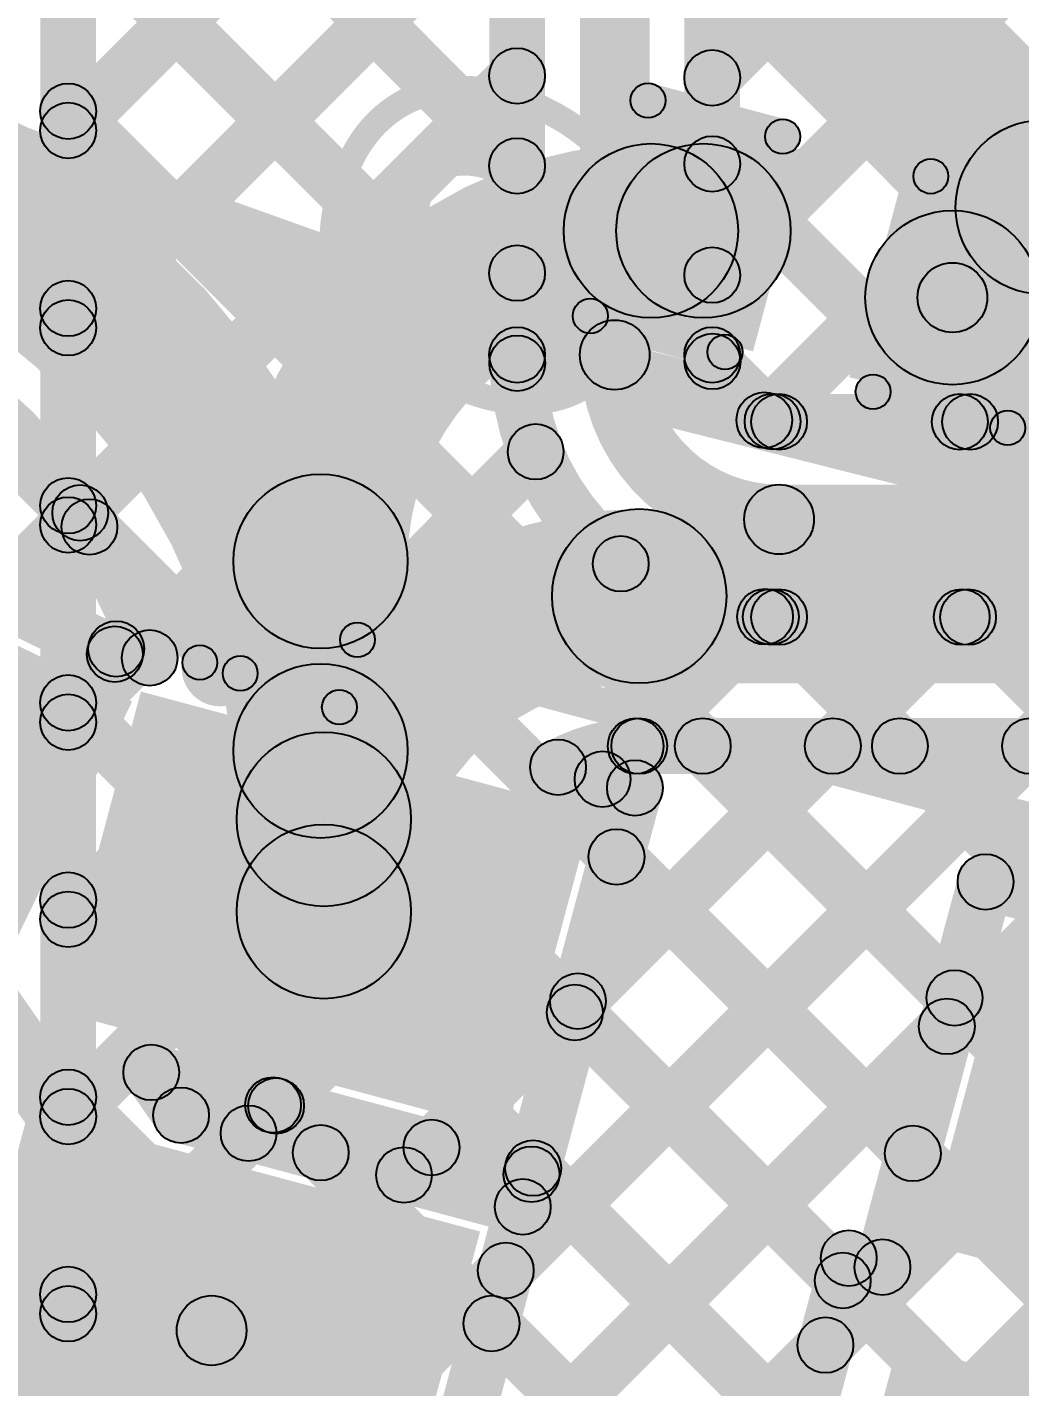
# Model space of a CAD drawing. Header units: millimetres. Extents: x -2.17 to 2.17, y -2.17 to 2.17.
# Drawn here: x -0.3719 to -0.2295, y -1.077 to -0.882 of the extents above; entities that cross this region are included whole.
import ezdxf

# ---------------------------------------------------------------- set-up
doc = ezdxf.new("R2010")
doc.units = ezdxf.units.MM
doc.header["$MEASUREMENT"] = 0
for name, color, linetype in [('BottomLayer', 5, 'Continuous'), ('BottomOverlay', 54, 'Continuous'), ('Mechanical2', 216, 'Continuous'), ('TopLayer', 1, 'Continuous'), ('TopOverlay', 2, 'Continuous'), ('TopPaste', 8, 'Continuous'), ('TopSolder', 216, 'Continuous')]:
    doc.layers.add(name, color=color, linetype=linetype)

# ---------------------------------------------------------------- blocks, each defined once
blk = doc.blocks.new('YS_SBZ9032C03R16_B_29')
at = {"layer": 'BottomOverlay', "const_width": 0.005}
blk.add_lwpolyline([(0.17434, -0.04428, -0.777083), (-0.17427, -0.04458)], format="xyb", dxfattribs=at)
blk = doc.blocks.new('WS2812B_M____217')
at = {"layer": 'TopLayer'}
blk.add_hatch(color=1, dxfattribs=at).paths.add_polyline_path([(0.03504, 0.05079), (0.09409, 0.05079), (0.09409, 0.01142), (0.03504, 0.01142)])
at = {"layer": 'TopPaste'}
blk.add_hatch(color=8, dxfattribs=at).paths.add_polyline_path([(0.03504, 0.05079), (0.09409, 0.05079), (0.09409, 0.01142), (0.03504, 0.01142)])
at = {"layer": 'TopSolder'}
blk.add_hatch(color=216, dxfattribs=at).paths.add_polyline_path([(0.03104, 0.05479), (0.09809, 0.05479), (0.09809, 0.00742), (0.03104, 0.00742)])
blk = doc.blocks.new('WS2812B_M____221')
at = {"layer": 'TopLayer'}
for points in [[(-0.09409, 0.05079), (-0.03504, 0.05079), (-0.03504, 0.01142), (-0.09409, 0.01142)], [(0.03504, 0.05079), (0.09409, 0.05079), (0.09409, 0.01142), (0.03504, 0.01142)], [(-0.09409, -0.01142), (-0.03504, -0.01142), (-0.03504, -0.05079), (-0.09409, -0.05079)], [(0.03504, -0.01142), (0.09409, -0.01142), (0.09409, -0.05079), (0.03504, -0.05079)]]:
    blk.add_hatch(color=1, dxfattribs=at).paths.add_polyline_path(points)
at = {"layer": 'TopOverlay'}
h = blk.add_hatch(color=2, dxfattribs=at)
edge = h.paths.add_edge_path()
edge.add_arc((-0.07, 0.07), 0.0025, 0, 360)
h = blk.add_hatch(color=2, dxfattribs=at)
edge = h.paths.add_edge_path()
edge.add_arc((-0.07, 0.07), 0.0025, 0, 360)
for points in [[(-0.07, 0.0675), (-0.07, 0.0725), (0.07, 0.0725), (0.07, 0.0675)], [(-0.0675, 0.06), (-0.0725, 0.06), (-0.0725, 0.07), (-0.0675, 0.07)], [(0.0725, 0.06), (0.0675, 0.06), (0.0675, 0.07), (0.0725, 0.07)], [(-0.0675, -0.07), (-0.0725, -0.07), (-0.0725, -0.06), (-0.0675, -0.06)], [(0.0725, -0.07), (0.0675, -0.07), (0.0675, -0.06), (0.0725, -0.06)], [(-0.07, -0.0725), (-0.07, -0.0675), (0.07, -0.0675), (0.07, -0.0725)]]:
    blk.add_hatch(color=2, dxfattribs=at).paths.add_polyline_path(points)
h = blk.add_hatch(color=2, dxfattribs=at)
edge = h.paths.add_edge_path()
edge.add_arc((0.07, 0.07), 0.0025, 0, 360)
h = blk.add_hatch(color=2, dxfattribs=at)
edge = h.paths.add_edge_path()
edge.add_arc((0.07, 0.07), 0.0025, 0, 360)
h = blk.add_hatch(color=2, dxfattribs=at)
edge = h.paths.add_edge_path()
edge.add_arc((-0.091, 0.061), 0.0025, 0, 360)
h = blk.add_hatch(color=2, dxfattribs=at)
edge = h.paths.add_edge_path()
edge.add_arc((-0.085, 0.061), 0.0025, 0, 360)
h = blk.add_hatch(color=2, dxfattribs=at)
edge = h.paths.add_edge_path()
edge.add_arc((-0.07, 0.06), 0.0025, 0, 360)
h = blk.add_hatch(color=2, dxfattribs=at)
edge = h.paths.add_edge_path()
edge.add_arc((0.07, 0.06), 0.0025, 0, 360)
h = blk.add_hatch(color=2, dxfattribs=at)
edge = h.paths.add_edge_path()
edge.add_arc((-0.07, -0.06), 0.0025, 0, 360)
h = blk.add_hatch(color=2, dxfattribs=at)
edge = h.paths.add_edge_path()
edge.add_arc((0.07, -0.06), 0.0025, 0, 360)
h = blk.add_hatch(color=2, dxfattribs=at)
edge = h.paths.add_edge_path()
edge.add_arc((-0.07, -0.07), 0.0025, 0, 360)
h = blk.add_hatch(color=2, dxfattribs=at)
edge = h.paths.add_edge_path()
edge.add_arc((-0.07, -0.07), 0.0025, 0, 360)
h = blk.add_hatch(color=2, dxfattribs=at)
edge = h.paths.add_edge_path()
edge.add_arc((0.07, -0.07), 0.0025, 0, 360)
h = blk.add_hatch(color=2, dxfattribs=at)
edge = h.paths.add_edge_path()
edge.add_arc((0.07, -0.07), 0.0025, 0, 360)
at = {"layer": 'TopPaste'}
for points in [[(-0.09409, 0.05079), (-0.03504, 0.05079), (-0.03504, 0.01142), (-0.09409, 0.01142)], [(0.03504, 0.05079), (0.09409, 0.05079), (0.09409, 0.01142), (0.03504, 0.01142)], [(-0.09409, -0.01142), (-0.03504, -0.01142), (-0.03504, -0.05079), (-0.09409, -0.05079)], [(0.03504, -0.01142), (0.09409, -0.01142), (0.09409, -0.05079), (0.03504, -0.05079)]]:
    blk.add_hatch(color=8, dxfattribs=at).paths.add_polyline_path(points)
at = {"layer": 'TopSolder'}
for points in [[(-0.09809, 0.05479), (-0.03104, 0.05479), (-0.03104, 0.00742), (-0.09809, 0.00742)], [(0.03104, 0.05479), (0.09809, 0.05479), (0.09809, 0.00742), (0.03104, 0.00742)], [(-0.09809, -0.00742), (-0.03104, -0.00742), (-0.03104, -0.05479), (-0.09809, -0.05479)], [(0.03104, -0.00742), (0.09809, -0.00742), (0.09809, -0.05479), (0.03104, -0.05479)]]:
    blk.add_hatch(color=216, dxfattribs=at).paths.add_polyline_path(points)
at = {"layer": 'TopOverlay', "const_width": 0.005}
blk.add_lwpolyline([(-0.085, 0.061, 1), (-0.091, 0.061, 1)], format="xyb", close=True, dxfattribs=at)
at = {"layer": 'TopOverlay'}
for centre in [(-0.07, 0.07), (-0.07, 0.07), (0.07, 0.07), (0.07, 0.07), (-0.091, 0.061), (-0.085, 0.061), (-0.07, 0.06), (0.07, 0.06), (-0.07, -0.06), (0.07, -0.06), (-0.07, -0.07), (-0.07, -0.07), (0.07, -0.07), (0.07, -0.07)]:
    blk.add_circle(centre, 0.0025, dxfattribs=at)
blk = doc.blocks.new('C__0402_393')
at = {"layer": 'TopLayer'}
for points in [[(-0.0275, -0.0125), (-0.0275, 0.0125), (-0.0095, 0.0125), (-0.0095, -0.0125)], [(0.0095, -0.0125), (0.0095, 0.0125), (0.0275, 0.0125), (0.0275, -0.0125)]]:
    blk.add_hatch(color=1, dxfattribs=at).paths.add_polyline_path(points)
at = {"layer": 'TopOverlay'}
h = blk.add_hatch(color=2, dxfattribs=at)
edge = h.paths.add_edge_path()
edge.add_arc((-0.031, 0.016), 0.0025, 0, 360)
h = blk.add_hatch(color=2, dxfattribs=at)
edge = h.paths.add_edge_path()
edge.add_arc((-0.031, 0.016), 0.0025, 0, 360)
for points in [[(-0.011, 0.0185), (-0.011, 0.0135), (-0.031, 0.0135), (-0.031, 0.0185)], [(0.031, 0.0185), (0.031, 0.0135), (0.011, 0.0135), (0.011, 0.0185)], [(-0.0335, 0.016), (-0.0285, 0.016), (-0.0285, -0.016), (-0.0335, -0.016)], [(0.0285, 0.016), (0.0335, 0.016), (0.0335, -0.016), (0.0285, -0.016)], [(-0.011, -0.0135), (-0.011, -0.0185), (-0.031, -0.0185), (-0.031, -0.0135)], [(0.031, -0.0135), (0.031, -0.0185), (0.011, -0.0185), (0.011, -0.0135)]]:
    blk.add_hatch(color=2, dxfattribs=at).paths.add_polyline_path(points)
h = blk.add_hatch(color=2, dxfattribs=at)
edge = h.paths.add_edge_path()
edge.add_arc((-0.011, 0.016), 0.0025, 0, 360)
h = blk.add_hatch(color=2, dxfattribs=at)
edge = h.paths.add_edge_path()
edge.add_arc((0.011, 0.016), 0.0025, 0, 360)
h = blk.add_hatch(color=2, dxfattribs=at)
edge = h.paths.add_edge_path()
edge.add_arc((0.031, 0.016), 0.0025, 0, 360)
h = blk.add_hatch(color=2, dxfattribs=at)
edge = h.paths.add_edge_path()
edge.add_arc((0.031, 0.016), 0.0025, 0, 360)
h = blk.add_hatch(color=2, dxfattribs=at)
edge = h.paths.add_edge_path()
edge.add_arc((-0.031, -0.016), 0.0025, 0, 360)
h = blk.add_hatch(color=2, dxfattribs=at)
edge = h.paths.add_edge_path()
edge.add_arc((-0.031, -0.016), 0.0025, 0, 360)
h = blk.add_hatch(color=2, dxfattribs=at)
edge = h.paths.add_edge_path()
edge.add_arc((-0.011, -0.016), 0.0025, 0, 360)
h = blk.add_hatch(color=2, dxfattribs=at)
edge = h.paths.add_edge_path()
edge.add_arc((0.011, -0.016), 0.0025, 0, 360)
h = blk.add_hatch(color=2, dxfattribs=at)
edge = h.paths.add_edge_path()
edge.add_arc((0.031, -0.016), 0.0025, 0, 360)
h = blk.add_hatch(color=2, dxfattribs=at)
edge = h.paths.add_edge_path()
edge.add_arc((0.031, -0.016), 0.0025, 0, 360)
at = {"layer": 'TopPaste'}
for points in [[(-0.0275, -0.0125), (-0.0275, 0.0125), (-0.0095, 0.0125), (-0.0095, -0.0125)], [(0.0095, -0.0125), (0.0095, 0.0125), (0.0275, 0.0125), (0.0275, -0.0125)]]:
    blk.add_hatch(color=8, dxfattribs=at).paths.add_polyline_path(points)
at = {"layer": 'TopSolder'}
for points in [[(-0.02986, -0.01486), (-0.02986, 0.01486), (-0.00714, 0.01486), (-0.00714, -0.01486)], [(0.00714, -0.01486), (0.00714, 0.01486), (0.02986, 0.01486), (0.02986, -0.01486)]]:
    blk.add_hatch(color=216, dxfattribs=at).paths.add_polyline_path(points)
at = {"layer": 'TopOverlay'}
for centre in [(-0.031, 0.016), (-0.031, 0.016), (-0.011, 0.016), (0.011, 0.016), (0.031, 0.016), (0.031, 0.016), (-0.031, -0.016), (-0.031, -0.016), (-0.011, -0.016), (0.011, -0.016), (0.031, -0.016), (0.031, -0.016)]:
    blk.add_circle(centre, 0.0025, dxfattribs=at)

msp = doc.modelspace()

# ---------------------------------------------------------------- hatches: boundary and pattern name
at = {"layer": 'BottomLayer'}
for points in [[(-0.28259, -0.92902), (-0.29259, -0.92902), (-0.29259, -0.73993), (-0.28259, -0.73993)], [(-0.29759, -0.92902), (-0.30559, -0.92902), (-0.30559, -0.76468), (-0.29759, -0.76468)], [(-0.26959, -0.92902), (-0.27759, -0.92902), (-0.27759, -0.76468), (-0.26959, -0.76468)], [(-0.362, -1.174), (-0.37, -1.174), (-0.37, -0.82108), (-0.362, -0.82108)], [(-0.36317, -0.89966), (-0.36883, -0.89401), (-0.30442, -0.8296), (-0.29876, -0.83526)], [(-0.36883, -0.84033), (-0.36317, -0.83467), (-0.29876, -0.89908), (-0.30442, -0.90474)], [(-0.27076, -0.89211), (-0.27642, -0.88645), (-0.22883, -0.83886), (-0.22317, -0.84452)], [(-0.27642, -0.84788), (-0.27076, -0.84223), (-0.20381, -0.90918), (-0.20947, -0.91484)], [(-0.27076, -0.92039), (-0.27642, -0.91474), (-0.20686, -0.84517), (-0.2012, -0.85083)], [(-0.26329, -0.9412), (-0.26895, -0.93555), (-0.17857, -0.84517), (-0.17292, -0.85083)], [(-0.23524, -0.94144), (-0.2409, -0.93578), (-0.15029, -0.84517), (-0.14463, -0.85083)], [(-0.36317, -0.92795), (-0.36883, -0.92229), (-0.30442, -0.85788), (-0.29876, -0.86354)], [(-0.36883, -0.86861), (-0.36317, -0.86296), (-0.29874, -0.92738), (-0.3044, -0.93304)], [(-0.27642, -0.87617), (-0.27076, -0.87051), (-0.20549, -0.93578), (-0.21115, -0.94144)], [(-0.36317, -0.95623), (-0.36883, -0.95057), (-0.30442, -0.88617), (-0.29876, -0.89182)], [(-0.36883, -0.8969), (-0.36317, -0.89124), (-0.08567, -1.16874), (-0.09133, -1.1744)], [(-0.27642, -0.90445), (-0.27076, -0.89879), (-0.23378, -0.93578), (-0.23943, -0.94144)], [(-0.36317, -0.98452), (-0.36883, -0.97886), (-0.30442, -0.91445), (-0.29876, -0.92011)], [(-0.36883, -0.92518), (-0.36317, -0.91952), (-0.08567, -1.19702), (-0.09133, -1.20268)], [(-0.27637, -0.93278), (-0.27072, -0.92712), (-0.26211, -0.93574), (-0.26776, -0.94139)], [(-0.264, -0.94261), (-0.264, -0.93461), (-0.20664, -0.93461), (-0.20664, -0.94261)], [(-0.36317, -1.0128), (-0.36883, -1.00714), (-0.30176, -0.94008), (-0.2961, -0.94573)], [(-0.264, -0.95761), (-0.264, -0.94761), (-0.14252, -0.94761), (-0.14252, -0.95761)], [(-0.36883, -0.95347), (-0.36317, -0.94781), (-0.13566, -1.17532), (-0.14131, -1.18098)], [(-0.36317, -1.04108), (-0.36883, -1.03543), (-0.28954, -0.95614), (-0.28389, -0.9618)], [(-0.264, -0.97061), (-0.264, -0.96261), (-0.20664, -0.96261), (-0.20664, -0.97061)], [(-0.36317, -1.06937), (-0.36883, -1.06371), (-0.26884, -0.96373), (-0.26319, -0.96938)], [(-0.36317, -1.09765), (-0.36883, -1.092), (-0.24061, -0.96378), (-0.23496, -0.96944)], [(-0.36317, -1.12594), (-0.36883, -1.12028), (-0.21233, -0.96378), (-0.20667, -0.96944)], [(-0.26802, -0.96942), (-0.26236, -0.96376), (-0.08567, -1.14046), (-0.09133, -1.14611)], [(-0.23972, -0.96944), (-0.23406, -0.96378), (-0.20381, -0.99403), (-0.20947, -0.99969)], [(-0.36883, -0.98175), (-0.36317, -0.97609), (-0.16209, -1.17717), (-0.16775, -1.18283)], [(-0.36317, -1.15422), (-0.36883, -1.14856), (-0.20947, -0.9892), (-0.20381, -0.99486)], [(-0.36157, -1.18091), (-0.36723, -1.17525), (-0.18619, -0.99422), (-0.18054, -0.99987)], [(-0.33521, -1.18283), (-0.34087, -1.17717), (-0.15791, -0.99422), (-0.15225, -0.99987)], [(-0.36883, -1.01003), (-0.36317, -1.00438), (-0.19038, -1.17717), (-0.19603, -1.18283)], [(-0.36883, -1.03832), (-0.36317, -1.03266), (-0.21866, -1.17717), (-0.22432, -1.18283)], [(-0.36883, -1.0666), (-0.36317, -1.06095), (-0.24695, -1.17717), (-0.2526, -1.18283)]]:
    msp.add_hatch(color=5, dxfattribs=at).paths.add_polyline_path(points)
h = msp.add_hatch(color=5, dxfattribs=at)
edge = h.paths.add_edge_path()
edge.add_arc((-0.30159, -0.889), 0.004, 0, 360)
h = msp.add_hatch(color=5, dxfattribs=at)
edge = h.paths.add_edge_path()
edge.add_arc((-0.27359, -0.88928), 0.004, 0, 360)
h = msp.add_hatch(color=5, dxfattribs=at)
edge = h.paths.add_edge_path()
edge.add_arc((-0.366, -0.89407), 0.004, 0, 360)
h = msp.add_hatch(color=5, dxfattribs=at)
edge = h.paths.add_edge_path()
edge.add_arc((-0.366, -0.89683), 0.004, 0, 360)
h = msp.add_hatch(color=5, dxfattribs=at)
edge = h.paths.add_edge_path()
edge.add_arc((-0.30159, -0.90191), 0.004, 0, 360)
h = msp.add_hatch(color=5, dxfattribs=at)
edge = h.paths.add_edge_path()
edge.add_arc((-0.27359, -0.90162), 0.004, 0, 360)
h = msp.add_hatch(color=5, dxfattribs=at)
edge = h.paths.add_edge_path()
edge.add_arc((-0.30159, -0.91728), 0.004, 0, 360)
h = msp.add_hatch(color=5, dxfattribs=at)
edge = h.paths.add_edge_path()
edge.add_arc((-0.27359, -0.91756), 0.004, 0, 360)
h = msp.add_hatch(color=5, dxfattribs=at)
edge = h.paths.add_edge_path()
edge.add_arc((-0.366, -0.92235), 0.004, 0, 360)
h = msp.add_hatch(color=5, dxfattribs=at)
edge = h.paths.add_edge_path()
edge.add_arc((-0.366, -0.92512), 0.004, 0, 360)
h = msp.add_hatch(color=5, dxfattribs=at)
edge = h.paths.add_edge_path()
edge.add_arc((-0.28759, -0.92902), 0.005, 0, 360)
h = msp.add_hatch(color=5, dxfattribs=at)
edge = h.paths.add_edge_path()
edge.add_arc((-0.28759, -0.92902), 0.005, 0, 360)
h = msp.add_hatch(color=5, dxfattribs=at)
edge = h.paths.add_edge_path()
edge.add_arc((-0.30159, -0.92902), 0.004, 0, 360)
h = msp.add_hatch(color=5, dxfattribs=at)
edge = h.paths.add_edge_path()
edge.add_arc((-0.30159, -0.92902), 0.004, 0, 360)
h = msp.add_hatch(color=5, dxfattribs=at)
edge = h.paths.add_edge_path()
edge.add_arc((-0.30157, -0.93021), 0.004, 0, 360)
h = msp.add_hatch(color=5, dxfattribs=at)
edge = h.paths.add_edge_path()
edge.add_arc((-0.27359, -0.92902), 0.004, 0, 360)
h = msp.add_hatch(color=5, dxfattribs=at)
edge = h.paths.add_edge_path()
edge.add_arc((-0.27359, -0.92902), 0.004, 0, 360)
h = msp.add_hatch(color=5, dxfattribs=at)
edge = h.paths.add_edge_path()
edge.add_arc((-0.27355, -0.92995), 0.004, 0, 360)
h = msp.add_hatch(color=5, dxfattribs=at)
edge = h.paths.add_edge_path()
edge.add_arc((-0.26612, -0.93837), 0.004, 0, 360)
h = msp.add_hatch(color=5, dxfattribs=at)
edge = h.paths.add_edge_path()
edge.add_arc((-0.26493, -0.93856), 0.004, 0, 360)
h = msp.add_hatch(color=5, dxfattribs=at)
edge = h.paths.add_edge_path()
edge.add_arc((-0.264, -0.93861), 0.004, 0, 360)
h = msp.add_hatch(color=5, dxfattribs=at)
edge = h.paths.add_edge_path()
edge.add_arc((-0.264, -0.93861), 0.004, 0, 360)
h = msp.add_hatch(color=5, dxfattribs=at)
edge = h.paths.add_edge_path()
edge.add_arc((-0.23807, -0.93861), 0.004, 0, 360)
h = msp.add_hatch(color=5, dxfattribs=at)
edge = h.paths.add_edge_path()
edge.add_arc((-0.2366, -0.93861), 0.004, 0, 360)
h = msp.add_hatch(color=5, dxfattribs=at)
edge = h.paths.add_edge_path()
edge.add_arc((-0.29893, -0.9429), 0.004, 0, 360)
h = msp.add_hatch(color=5, dxfattribs=at)
edge = h.paths.add_edge_path()
edge.add_arc((-0.366, -0.95064), 0.004, 0, 360)
h = msp.add_hatch(color=5, dxfattribs=at)
edge = h.paths.add_edge_path()
edge.add_arc((-0.264, -0.95261), 0.005, 0, 360)
h = msp.add_hatch(color=5, dxfattribs=at)
edge = h.paths.add_edge_path()
edge.add_arc((-0.264, -0.95261), 0.005, 0, 360)
h = msp.add_hatch(color=5, dxfattribs=at)
edge = h.paths.add_edge_path()
edge.add_arc((-0.366, -0.9534), 0.004, 0, 360)
h = msp.add_hatch(color=5, dxfattribs=at)
edge = h.paths.add_edge_path()
edge.add_arc((-0.28672, -0.95897), 0.004, 0, 360)
h = msp.add_hatch(color=5, dxfattribs=at)
edge = h.paths.add_edge_path()
edge.add_arc((-0.26602, -0.96656), 0.004, 0, 360)
h = msp.add_hatch(color=5, dxfattribs=at)
edge = h.paths.add_edge_path()
edge.add_arc((-0.26519, -0.96659), 0.004, 0, 360)
h = msp.add_hatch(color=5, dxfattribs=at)
edge = h.paths.add_edge_path()
edge.add_arc((-0.264, -0.96661), 0.004, 0, 360)
h = msp.add_hatch(color=5, dxfattribs=at)
edge = h.paths.add_edge_path()
edge.add_arc((-0.264, -0.96661), 0.004, 0, 360)
h = msp.add_hatch(color=5, dxfattribs=at)
edge = h.paths.add_edge_path()
edge.add_arc((-0.23779, -0.96661), 0.004, 0, 360)
h = msp.add_hatch(color=5, dxfattribs=at)
edge = h.paths.add_edge_path()
edge.add_arc((-0.23689, -0.96661), 0.004, 0, 360)
h = msp.add_hatch(color=5, dxfattribs=at)
edge = h.paths.add_edge_path()
edge.add_arc((-0.366, -0.97892), 0.004, 0, 360)
h = msp.add_hatch(color=5, dxfattribs=at)
edge = h.paths.add_edge_path()
edge.add_arc((-0.366, -0.98169), 0.004, 0, 360)
h = msp.add_hatch(color=5, dxfattribs=at)
edge = h.paths.add_edge_path()
edge.add_arc((-0.366, -1.00721), 0.004, 0, 360)
h = msp.add_hatch(color=5, dxfattribs=at)
edge = h.paths.add_edge_path()
edge.add_arc((-0.366, -1.00997), 0.004, 0, 360)
h = msp.add_hatch(color=5, dxfattribs=at)
edge = h.paths.add_edge_path()
edge.add_arc((-0.366, -1.03549), 0.004, 0, 360)
h = msp.add_hatch(color=5, dxfattribs=at)
edge = h.paths.add_edge_path()
edge.add_arc((-0.366, -1.03826), 0.004, 0, 360)
h = msp.add_hatch(color=5, dxfattribs=at)
edge = h.paths.add_edge_path()
edge.add_arc((-0.366, -1.06377), 0.004, 0, 360)
h = msp.add_hatch(color=5, dxfattribs=at)
edge = h.paths.add_edge_path()
edge.add_arc((-0.366, -1.06654), 0.004, 0, 360)
at = {"layer": 'TopLayer'}
for points in [[(-0.28441, -0.86727), (-0.26673, -0.84959), (-0.21733, -0.89899), (-0.23501, -0.91667)], [(-0.28239, -0.92371), (-0.28239, -0.89871), (-0.27487, -0.89871), (-0.27487, -0.92371)], [(-0.24042, -0.92562), (-0.23784, -0.91596), (-0.21948, -0.92088), (-0.22207, -0.93054)], [(-0.39022, -0.93207), (-0.38457, -0.92641), (-0.36012, -0.95086), (-0.36578, -0.95652)], [(-0.42114, -0.94623), (-0.41763, -0.93904), (-0.35756, -0.96834), (-0.36106, -0.97553)], [(-0.37343, -0.9665), (-0.37909, -0.96084), (-0.3671, -0.94884), (-0.36144, -0.9545)], [(-0.28407, -0.97611), (-0.28407, -0.95111), (-0.19922, -0.95111), (-0.19922, -0.97611)], [(-0.3173, -0.98581), (-0.3423, -0.98581), (-0.3423, -0.95862), (-0.3173, -0.95862)], [(-0.36014, -0.97504), (-0.35807, -0.96731), (-0.35327, -0.9686), (-0.35534, -0.97633)], [(-0.40944, -0.9855), (-0.40123, -0.9798), (-0.34131, -1.06609), (-0.34952, -1.07179)], [(-0.30039, -1.06316), (-0.30605, -1.0575), (-0.23083, -0.98228), (-0.22517, -0.98794)], [(-0.29004, -1.02452), (-0.2957, -1.01887), (-0.25911, -0.98228), (-0.25346, -0.98794)], [(-0.2865, -0.9927), (-0.29216, -0.98704), (-0.2874, -0.98229), (-0.28175, -0.98794)], [(-0.28407, -0.98911), (-0.28407, -0.98111), (-0.19922, -0.98111), (-0.19922, -0.98911)], [(-0.27779, -0.98794), (-0.27213, -0.98228), (-0.236, -1.01841), (-0.24166, -1.02406)], [(-0.2495, -0.98794), (-0.24384, -0.98228), (-0.22172, -1.0044), (-0.22738, -1.01006)], [(-0.29675, -0.99203), (-0.29468, -0.9843), (-0.28364, -0.98726), (-0.28571, -0.99498)], [(-0.29566, -1.04757), (-0.30339, -1.0455), (-0.28854, -0.99008), (-0.28081, -0.99216)], [(-0.31682, -1.00886), (-0.34182, -1.00886), (-0.34182, -0.99561), (-0.31682, -0.99561)], [(-0.29016, -1.00385), (-0.2845, -0.99819), (-0.24198, -1.04071), (-0.24764, -1.04637)], [(-0.23541, -1.00846), (-0.23334, -1.00074), (-0.15891, -1.02068), (-0.16098, -1.02841)], [(-0.24532, -1.06089), (-0.25304, -1.05882), (-0.23824, -1.00356), (-0.23051, -1.00563)], [(-0.29614, -1.02616), (-0.29048, -1.0205), (-0.25204, -1.05894), (-0.2577, -1.0646)], [(-0.31075, -1.1018), (-0.3164, -1.09614), (-0.24275, -1.02249), (-0.2371, -1.02815)], [(-0.35737, -1.0342), (-0.35079, -1.02964), (-0.34652, -1.03579), (-0.3531, -1.04035)], [(-0.35512, -1.03578), (-0.35304, -1.02805), (-0.29849, -1.04267), (-0.30056, -1.0504)], [(-0.35085, -1.04193), (-0.34877, -1.0342), (-0.29974, -1.04734), (-0.30181, -1.05507)], [(-0.33729, -1.04349), (-0.34295, -1.03783), (-0.339, -1.03389), (-0.33335, -1.03954)], [(-0.33943, -1.03943), (-0.33378, -1.03377), (-0.32694, -1.04061), (-0.3326, -1.04627)], [(-0.31499, -1.04947), (-0.32064, -1.04381), (-0.3167, -1.03986), (-0.31104, -1.04552)], [(-0.30211, -1.04846), (-0.29646, -1.04281), (-0.25802, -1.08125), (-0.26367, -1.0869)], [(-0.31176, -1.10766), (-0.31949, -1.10559), (-0.30464, -1.05017), (-0.29691, -1.05224)], [(-0.25504, -1.06243), (-0.25297, -1.0547), (-0.24814, -1.05599), (-0.25021, -1.06372)], [(-0.2653, -1.11615), (-0.27303, -1.11408), (-0.25787, -1.05753), (-0.25015, -1.0596)], [(-0.30809, -1.07077), (-0.30243, -1.06511), (-0.26399, -1.10355), (-0.26965, -1.10921)], [(-0.2986, -1.11794), (-0.30426, -1.11228), (-0.26018, -1.0682), (-0.25452, -1.07386)]]:
    msp.add_hatch(color=1, dxfattribs=at).paths.add_polyline_path(points)
h = msp.add_hatch(color=1, dxfattribs=at)
edge = h.paths.add_edge_path()
edge.add_arc((-0.22617, -0.90783), 0.0125, 0, 360)
h = msp.add_hatch(color=1, dxfattribs=at)
edge = h.paths.add_edge_path()
edge.add_arc((-0.28239, -0.91121), 0.0125, 0, 360)
h = msp.add_hatch(color=1, dxfattribs=at)
edge = h.paths.add_edge_path()
edge.add_arc((-0.28239, -0.91121), 0.0125, 0, 360)
h = msp.add_hatch(color=1, dxfattribs=at)
edge = h.paths.add_edge_path()
edge.add_arc((-0.27487, -0.91121), 0.0125, 0, 360)
h = msp.add_hatch(color=1, dxfattribs=at)
edge = h.paths.add_edge_path()
edge.add_arc((-0.23913, -0.92079), 0.0125, 0, 360)
h = msp.add_hatch(color=1, dxfattribs=at)
edge = h.paths.add_edge_path()
edge.add_arc((-0.23913, -0.92079), 0.005, 0, 360)
h = msp.add_hatch(color=1, dxfattribs=at)
edge = h.paths.add_edge_path()
edge.add_arc((-0.36427, -0.95167), 0.004, 0, 360)
h = msp.add_hatch(color=1, dxfattribs=at)
edge = h.paths.add_edge_path()
edge.add_arc((-0.3298, -0.95862), 0.0125, 0, 360)
h = msp.add_hatch(color=1, dxfattribs=at)
edge = h.paths.add_edge_path()
edge.add_arc((-0.3298, -0.95862), 0.0125, 0, 360)
h = msp.add_hatch(color=1, dxfattribs=at)
edge = h.paths.add_edge_path()
edge.add_arc((-0.36295, -0.95369), 0.004, 0, 360)
h = msp.add_hatch(color=1, dxfattribs=at)
edge = h.paths.add_edge_path()
edge.add_arc((-0.28407, -0.96361), 0.0125, 0, 360)
h = msp.add_hatch(color=1, dxfattribs=at)
edge = h.paths.add_edge_path()
edge.add_arc((-0.28407, -0.96361), 0.0125, 0, 360)
h = msp.add_hatch(color=1, dxfattribs=at)
edge = h.paths.add_edge_path()
edge.add_arc((-0.35911, -0.97118), 0.004, 0, 360)
h = msp.add_hatch(color=1, dxfattribs=at)
edge = h.paths.add_edge_path()
edge.add_arc((-0.35931, -0.97193), 0.004, 0, 360)
h = msp.add_hatch(color=1, dxfattribs=at)
edge = h.paths.add_edge_path()
edge.add_arc((-0.35431, -0.97246), 0.004, 0, 360)
h = msp.add_hatch(color=1, dxfattribs=at)
edge = h.paths.add_edge_path()
edge.add_arc((-0.35431, -0.97246), 0.004, 0, 360)
h = msp.add_hatch(color=1, dxfattribs=at)
edge = h.paths.add_edge_path()
edge.add_arc((-0.3298, -0.98581), 0.0125, 0, 360)
h = msp.add_hatch(color=1, dxfattribs=at)
edge = h.paths.add_edge_path()
edge.add_arc((-0.3298, -0.98581), 0.0125, 0, 360)
h = msp.add_hatch(color=1, dxfattribs=at)
edge = h.paths.add_edge_path()
edge.add_arc((-0.3298, -0.98581), 0.0125, 0, 360)
h = msp.add_hatch(color=1, dxfattribs=at)
edge = h.paths.add_edge_path()
edge.add_arc((-0.28458, -0.98512), 0.004, 0, 360)
h = msp.add_hatch(color=1, dxfattribs=at)
edge = h.paths.add_edge_path()
edge.add_arc((-0.28407, -0.98511), 0.004, 0, 360)
h = msp.add_hatch(color=1, dxfattribs=at)
edge = h.paths.add_edge_path()
edge.add_arc((-0.28407, -0.98511), 0.004, 0, 360)
h = msp.add_hatch(color=1, dxfattribs=at)
edge = h.paths.add_edge_path()
edge.add_arc((-0.27496, -0.98511), 0.004, 0, 360)
h = msp.add_hatch(color=1, dxfattribs=at)
edge = h.paths.add_edge_path()
edge.add_arc((-0.25629, -0.98511), 0.004, 0, 360)
h = msp.add_hatch(color=1, dxfattribs=at)
edge = h.paths.add_edge_path()
edge.add_arc((-0.24667, -0.98511), 0.004, 0, 360)
h = msp.add_hatch(color=1, dxfattribs=at)
edge = h.paths.add_edge_path()
edge.add_arc((-0.228, -0.98511), 0.004, 0, 360)
h = msp.add_hatch(color=1, dxfattribs=at)
edge = h.paths.add_edge_path()
edge.add_arc((-0.32932, -0.99561), 0.0125, 0, 360)
h = msp.add_hatch(color=1, dxfattribs=at)
edge = h.paths.add_edge_path()
edge.add_arc((-0.32932, -0.99561), 0.0125, 0, 360)
h = msp.add_hatch(color=1, dxfattribs=at)
edge = h.paths.add_edge_path()
edge.add_arc((-0.29572, -0.98816), 0.004, 0, 360)
h = msp.add_hatch(color=1, dxfattribs=at)
edge = h.paths.add_edge_path()
edge.add_arc((-0.29572, -0.98816), 0.004, 0, 360)
h = msp.add_hatch(color=1, dxfattribs=at)
edge = h.paths.add_edge_path()
edge.add_arc((-0.28933, -0.98987), 0.004, 0, 360)
h = msp.add_hatch(color=1, dxfattribs=at)
edge = h.paths.add_edge_path()
edge.add_arc((-0.28468, -0.99112), 0.004, 0, 360)
h = msp.add_hatch(color=1, dxfattribs=at)
edge = h.paths.add_edge_path()
edge.add_arc((-0.28468, -0.99112), 0.004, 0, 360)
h = msp.add_hatch(color=1, dxfattribs=at)
edge = h.paths.add_edge_path()
edge.add_arc((-0.32932, -1.00886), 0.0125, 0, 360)
h = msp.add_hatch(color=1, dxfattribs=at)
edge = h.paths.add_edge_path()
edge.add_arc((-0.32932, -1.00886), 0.0125, 0, 360)
h = msp.add_hatch(color=1, dxfattribs=at)
edge = h.paths.add_edge_path()
edge.add_arc((-0.28733, -1.00102), 0.004, 0, 360)
h = msp.add_hatch(color=1, dxfattribs=at)
edge = h.paths.add_edge_path()
edge.add_arc((-0.23437, -1.0046), 0.004, 0, 360)
h = msp.add_hatch(color=1, dxfattribs=at)
edge = h.paths.add_edge_path()
edge.add_arc((-0.23437, -1.0046), 0.004, 0, 360)
h = msp.add_hatch(color=1, dxfattribs=at)
edge = h.paths.add_edge_path()
edge.add_arc((-0.29287, -1.0217), 0.004, 0, 360)
h = msp.add_hatch(color=1, dxfattribs=at)
edge = h.paths.add_edge_path()
edge.add_arc((-0.23883, -1.02124), 0.004, 0, 360)
h = msp.add_hatch(color=1, dxfattribs=at)
edge = h.paths.add_edge_path()
edge.add_arc((-0.29331, -1.02333), 0.004, 0, 360)
h = msp.add_hatch(color=1, dxfattribs=at)
edge = h.paths.add_edge_path()
edge.add_arc((-0.23993, -1.02532), 0.004, 0, 360)
h = msp.add_hatch(color=1, dxfattribs=at)
edge = h.paths.add_edge_path()
edge.add_arc((-0.35408, -1.03192), 0.004, 0, 360)
h = msp.add_hatch(color=1, dxfattribs=at)
edge = h.paths.add_edge_path()
edge.add_arc((-0.35408, -1.03192), 0.004, 0, 360)
h = msp.add_hatch(color=1, dxfattribs=at)
edge = h.paths.add_edge_path()
edge.add_arc((-0.3366, -1.0366), 0.004, 0, 360)
h = msp.add_hatch(color=1, dxfattribs=at)
edge = h.paths.add_edge_path()
edge.add_arc((-0.33618, -1.03672), 0.004, 0, 360)
h = msp.add_hatch(color=1, dxfattribs=at)
edge = h.paths.add_edge_path()
edge.add_arc((-0.34981, -1.03807), 0.004, 0, 360)
h = msp.add_hatch(color=1, dxfattribs=at)
edge = h.paths.add_edge_path()
edge.add_arc((-0.34981, -1.03807), 0.004, 0, 360)
h = msp.add_hatch(color=1, dxfattribs=at)
edge = h.paths.add_edge_path()
edge.add_arc((-0.34012, -1.04066), 0.004, 0, 360)
h = msp.add_hatch(color=1, dxfattribs=at)
edge = h.paths.add_edge_path()
edge.add_arc((-0.31387, -1.04269), 0.004, 0, 360)
h = msp.add_hatch(color=1, dxfattribs=at)
edge = h.paths.add_edge_path()
edge.add_arc((-0.32977, -1.04344), 0.004, 0, 360)
h = msp.add_hatch(color=1, dxfattribs=at)
edge = h.paths.add_edge_path()
edge.add_arc((-0.24481, -1.04354), 0.004, 0, 360)
h = msp.add_hatch(color=1, dxfattribs=at)
edge = h.paths.add_edge_path()
edge.add_arc((-0.31782, -1.04664), 0.004, 0, 360)
h = msp.add_hatch(color=1, dxfattribs=at)
edge = h.paths.add_edge_path()
edge.add_arc((-0.29953, -1.04654), 0.004, 0, 360)
h = msp.add_hatch(color=1, dxfattribs=at)
edge = h.paths.add_edge_path()
edge.add_arc((-0.29953, -1.04654), 0.004, 0, 360)
h = msp.add_hatch(color=1, dxfattribs=at)
edge = h.paths.add_edge_path()
edge.add_arc((-0.29929, -1.04564), 0.004, 0, 360)
h = msp.add_hatch(color=1, dxfattribs=at)
edge = h.paths.add_edge_path()
edge.add_arc((-0.30078, -1.05121), 0.004, 0, 360)
h = msp.add_hatch(color=1, dxfattribs=at)
edge = h.paths.add_edge_path()
edge.add_arc((-0.30078, -1.05121), 0.004, 0, 360)
h = msp.add_hatch(color=1, dxfattribs=at)
edge = h.paths.add_edge_path()
edge.add_arc((-0.25401, -1.05856), 0.004, 0, 360)
h = msp.add_hatch(color=1, dxfattribs=at)
edge = h.paths.add_edge_path()
edge.add_arc((-0.25401, -1.05856), 0.004, 0, 360)
h = msp.add_hatch(color=1, dxfattribs=at)
edge = h.paths.add_edge_path()
edge.add_arc((-0.30322, -1.06033), 0.004, 0, 360)
h = msp.add_hatch(color=1, dxfattribs=at)
edge = h.paths.add_edge_path()
edge.add_arc((-0.24918, -1.05986), 0.004, 0, 360)
h = msp.add_hatch(color=1, dxfattribs=at)
edge = h.paths.add_edge_path()
edge.add_arc((-0.24918, -1.05986), 0.004, 0, 360)
h = msp.add_hatch(color=1, dxfattribs=at)
edge = h.paths.add_edge_path()
edge.add_arc((-0.25487, -1.06177), 0.004, 0, 360)
h = msp.add_hatch(color=1, dxfattribs=at)
edge = h.paths.add_edge_path()
edge.add_arc((-0.34542, -1.06894), 0.005, 0, 360)
h = msp.add_hatch(color=1, dxfattribs=at)
edge = h.paths.add_edge_path()
edge.add_arc((-0.30526, -1.06794), 0.004, 0, 360)
h = msp.add_hatch(color=1, dxfattribs=at)
edge = h.paths.add_edge_path()
edge.add_arc((-0.25735, -1.07103), 0.004, 0, 360)

# ---------------------------------------------------------------- linework, layer by layer
at = {"layer": 'BottomLayer'}
for points, const_width in [([(-0.264, -0.95261, -0.414214), (-0.28759, -0.92902)], 0.01), ([(-0.264, -0.96661, -0.414214), (-0.30159, -0.92902)], 0.008), ([(-0.264, -0.93861, -0.414214), (-0.27359, -0.92902)], 0.008)]:
    msp.add_lwpolyline(points, format="xyb", dxfattribs=dict(at, const_width=const_width))
for centre, radius in [((-0.30159, -0.889), 0.004), ((-0.27359, -0.88928), 0.004), ((-0.366, -0.89407), 0.004), ((-0.366, -0.89683), 0.004), ((-0.30159, -0.90191), 0.004), ((-0.27359, -0.90162), 0.004), ((-0.30159, -0.91728), 0.004), ((-0.27359, -0.91756), 0.004), ((-0.366, -0.92235), 0.004), ((-0.366, -0.92512), 0.004), ((-0.28759, -0.92902), 0.005), ((-0.28759, -0.92902), 0.005), ((-0.30159, -0.92902), 0.004), ((-0.30159, -0.92902), 0.004), ((-0.30157, -0.93021), 0.004), ((-0.27359, -0.92902), 0.004), ((-0.27359, -0.92902), 0.004), ((-0.27355, -0.92995), 0.004), ((-0.26612, -0.93837), 0.004), ((-0.26493, -0.93856), 0.004), ((-0.264, -0.93861), 0.004), ((-0.264, -0.93861), 0.004), ((-0.23807, -0.93861), 0.004), ((-0.2366, -0.93861), 0.004), ((-0.29893, -0.9429), 0.004), ((-0.366, -0.95064), 0.004), ((-0.264, -0.95261), 0.005), ((-0.264, -0.95261), 0.005), ((-0.366, -0.9534), 0.004), ((-0.28672, -0.95897), 0.004), ((-0.26602, -0.96656), 0.004), ((-0.26519, -0.96659), 0.004), ((-0.264, -0.96661), 0.004), ((-0.264, -0.96661), 0.004), ((-0.23779, -0.96661), 0.004), ((-0.23689, -0.96661), 0.004), ((-0.366, -0.97892), 0.004), ((-0.366, -0.98169), 0.004), ((-0.366, -1.00721), 0.004), ((-0.366, -1.00997), 0.004), ((-0.366, -1.03549), 0.004), ((-0.366, -1.03826), 0.004), ((-0.366, -1.06377), 0.004), ((-0.366, -1.06654), 0.004)]:
    msp.add_circle(centre, radius, dxfattribs=at)
at = {"layer": 'Mechanical2', "const_width": 0.01}
for points in [[(2.16535, 0.001, 1), (-2.16535, 0.001, 1)], [(2.08135, -0.01, 1), (-2.04935, -0.01, 1)], [(1.84055, 0.001, 1), (-1.84055, 0.001, 1)], [(1.6437, 0.001, 1), (-1.6437, 0.001, 1)], [(1.50394, 0, 1), (-1.50394, 0, 1)], [(1.30709, 0.001, 1), (-1.30709, 0.001, 1)], [(1.17323, 0.001, 1), (-1.17323, 0.001, 1)], [(0.97638, 0.001, 1), (-0.97638, 0.001, 1)]]:
    msp.add_lwpolyline(points, format="xyb", close=True, dxfattribs=at)
at = {"layer": 'TopLayer'}
for points, const_width in [([(-0.42932, -0.89561, -0.385743), (-0.3298, -0.98581)], 0.025), ([(-0.23913, -0.92079, -0.198912), (-0.20973, -0.90861)], 0.025), ([(-0.3298, -0.95862, -0.414214), (-0.28239, -0.91121)], 0.025), ([(-0.42932, -0.91711, -0.329025), (-0.35431, -0.97246)], 0.008), ([(-0.32932, -1.00886, -0.414214), (-0.28407, -0.96361)], 0.025), ([(-0.3298, -0.98581, -0.024548), (-0.32932, -0.99561)], 0.025), ([(-0.29572, -0.98816, -0.128851), (-0.28407, -0.98511)], 0.008), ([(-0.359, -1.13661, -0.414214), (-0.4246, -1.07101)], 0.025), ([(-0.359, -1.15811, -0.414214), (-0.4461, -1.07101)], 0.008)]:
    msp.add_lwpolyline(points, format="xyb", dxfattribs=dict(at, const_width=const_width))
for centre, radius in [((-0.22617, -0.90783), 0.0125), ((-0.28239, -0.91121), 0.0125), ((-0.28239, -0.91121), 0.0125), ((-0.27487, -0.91121), 0.0125), ((-0.23913, -0.92079), 0.0125), ((-0.23913, -0.92079), 0.005), ((-0.36427, -0.95167), 0.004), ((-0.3298, -0.95862), 0.0125), ((-0.3298, -0.95862), 0.0125), ((-0.36295, -0.95369), 0.004), ((-0.28407, -0.96361), 0.0125), ((-0.28407, -0.96361), 0.0125), ((-0.35911, -0.97118), 0.004), ((-0.35931, -0.97193), 0.004), ((-0.35431, -0.97246), 0.004), ((-0.35431, -0.97246), 0.004), ((-0.3298, -0.98581), 0.0125), ((-0.3298, -0.98581), 0.0125), ((-0.3298, -0.98581), 0.0125), ((-0.28458, -0.98512), 0.004), ((-0.28407, -0.98511), 0.004), ((-0.28407, -0.98511), 0.004), ((-0.27496, -0.98511), 0.004), ((-0.25629, -0.98511), 0.004), ((-0.24667, -0.98511), 0.004), ((-0.228, -0.98511), 0.004), ((-0.32932, -0.99561), 0.0125), ((-0.32932, -0.99561), 0.0125), ((-0.29572, -0.98816), 0.004), ((-0.29572, -0.98816), 0.004), ((-0.28933, -0.98987), 0.004), ((-0.28468, -0.99112), 0.004), ((-0.28468, -0.99112), 0.004), ((-0.32932, -1.00886), 0.0125), ((-0.32932, -1.00886), 0.0125), ((-0.28733, -1.00102), 0.004), ((-0.23437, -1.0046), 0.004), ((-0.23437, -1.0046), 0.004), ((-0.29287, -1.0217), 0.004), ((-0.23883, -1.02124), 0.004), ((-0.29331, -1.02333), 0.004), ((-0.23993, -1.02532), 0.004), ((-0.35408, -1.03192), 0.004), ((-0.35408, -1.03192), 0.004), ((-0.3366, -1.0366), 0.004), ((-0.33618, -1.03672), 0.004), ((-0.34981, -1.03807), 0.004), ((-0.34981, -1.03807), 0.004), ((-0.34012, -1.04066), 0.004), ((-0.31387, -1.04269), 0.004), ((-0.32977, -1.04344), 0.004), ((-0.24481, -1.04354), 0.004), ((-0.31782, -1.04664), 0.004), ((-0.29953, -1.04654), 0.004), ((-0.29953, -1.04654), 0.004), ((-0.29929, -1.04564), 0.004), ((-0.30078, -1.05121), 0.004), ((-0.30078, -1.05121), 0.004), ((-0.25401, -1.05856), 0.004), ((-0.25401, -1.05856), 0.004), ((-0.30322, -1.06033), 0.004), ((-0.24918, -1.05986), 0.004), ((-0.24918, -1.05986), 0.004), ((-0.25487, -1.06177), 0.004), ((-0.34542, -1.06894), 0.005), ((-0.30526, -1.06794), 0.004), ((-0.25735, -1.07103), 0.004)]:
    msp.add_circle(centre, radius, dxfattribs=at)

# ---------------------------------------------------------------- block references
for name, p, rotation in [('YS_SBZ9032C03R16_B_29', (-0.3, -0.95261), 180), ('WS2812B_M____217', (-0.469, -0.98496), 333.9999999999999), ('C__0402_393', (-0.257, -0.916), 165), ('WS2812B_M____221', (-0.275, -1.05561), 345)]:
    msp.add_blockref(name, p, dxfattribs=dict(rotation=rotation))

# ---------------------------------------------------------------- texts
at = {"layer": 'TopOverlay'}
msp.add_text('@', height=0.04, rotation=250, dxfattribs=at).set_placement((-0.312, -0.882))

doc.saveas('drawing.dxf')
